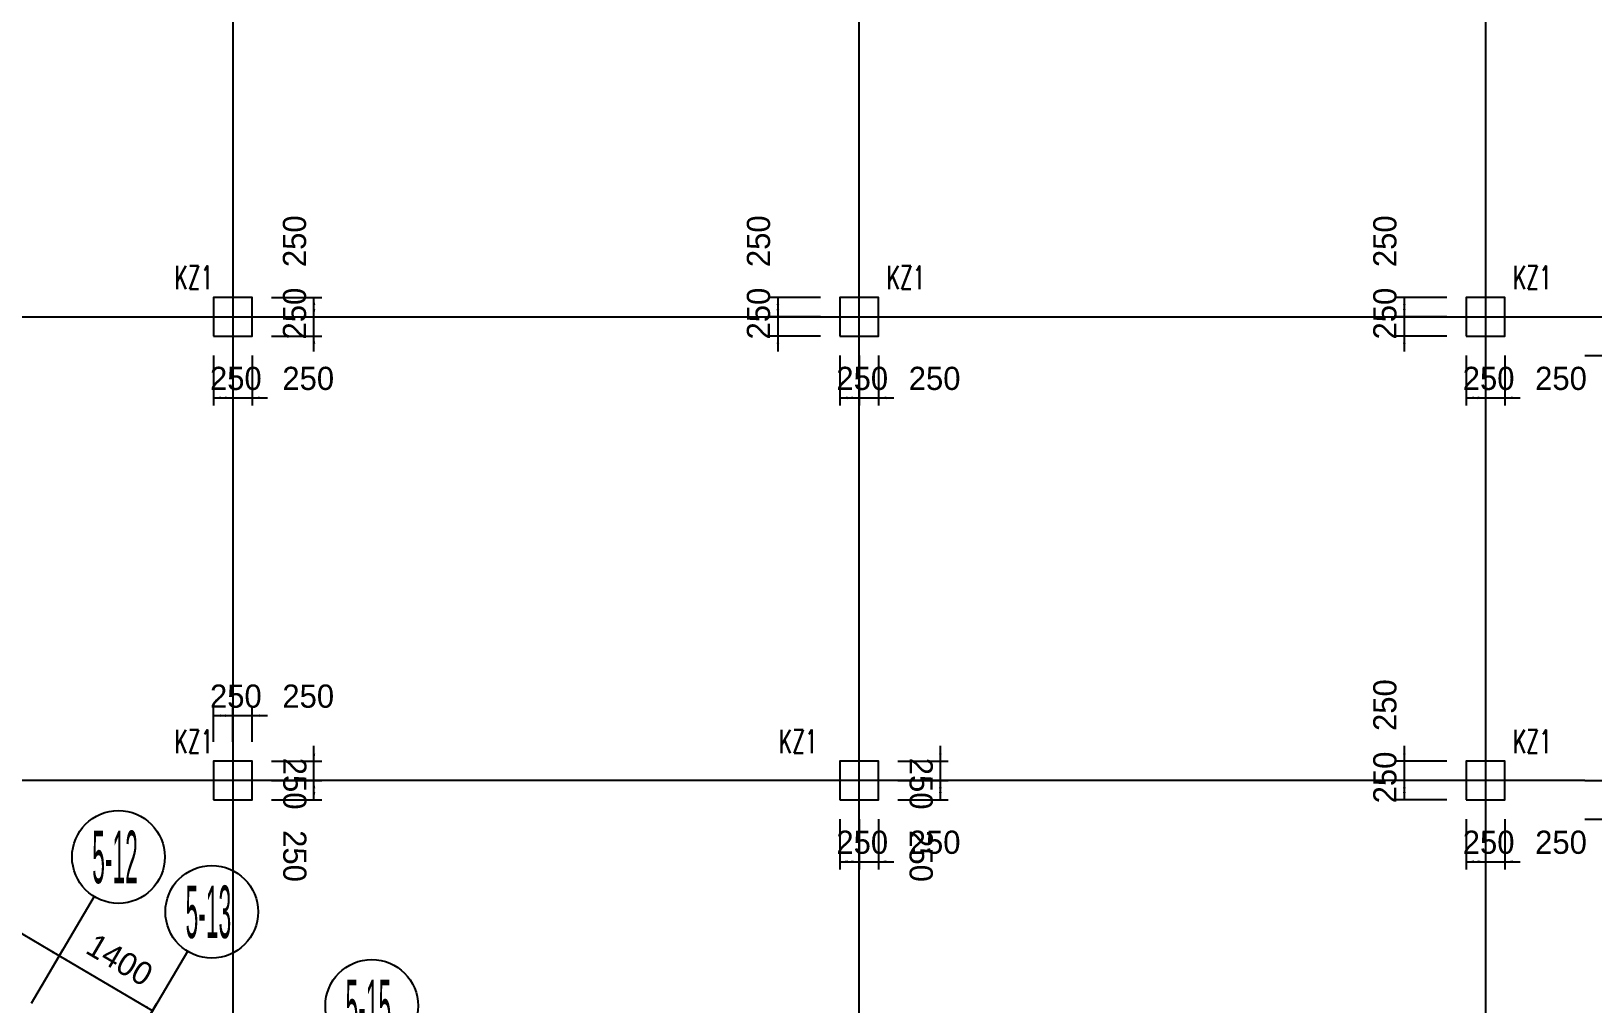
# Model space of a CAD drawing. Extents: x 19107 to 699106, y -67310 to 245688.
# Drawn here: x 513952 to 534145, y 187701 to 200280 of the extents above; entities that cross this region are included whole.
import ezdxf

# ---------------------------------------------------------------- set-up
doc = ezdxf.new("R2010")
doc.units = 0
doc.header["$LTSCALE"] = 100
doc.header["$MEASUREMENT"] = 0
for name, color, linetype in [('DIM', 3, 'Continuous'), ('DOTE', 253, 'Continuous'), ('L-AXIS', 3, 'Continuous')]:
    doc.layers.add(name, color=color, linetype=linetype)
doc.layers.add('Select Column Frame Position', color=7, linetype='Continuous', lineweight=0)
doc.styles.get("Standard").update_dxf_attribs({"font": 'standard'})
doc.styles.add('汉字', font='汉字')
doc.dimstyles.get("Standard").update_dxf_attribs({"dimtxt": 300, "dimasz": 100, "dimexe": 100, "dimexo": 250, "dimgap": 100, "dimtad": 0, "dimtoh": 1, "dimdec": 0, "dimdsep": 46, "dimcen": 0.09, "dimclrt": 7, "dimadec": 0, "dimazin": 0, "dimtfac": 1, "dimtdec": 4, "dimtofl": 0, "dimtmove": 0, "dimatfit": 3, "dimfxl": 1, "dimtolj": 1, "dimtzin": 0, "dimarcsym": 0})

# ---------------------------------------------------------------- blocks, each defined once
blk = doc.blocks.new('*D2314')
at = {"layer": 'L-AXIS', "color": 0, "linetype": 'ByBlock', "lineweight": -2}
for p, q in [((511665, 189339), (511952, 189826)), ((514315, 188321), (511901, 189740)), ((514079, 187920), (514365, 188407))]:
    blk.add_line(p, q, dxfattribs=at)
for points in [[(511901, 189740), (511996, 189704), (511979, 189675)], [(514315, 188321), (514220, 188357), (514237, 188386)]]:
    blk.add_solid(points, dxfattribs=at)
at = {"layer": 'L-AXIS', "color": 7, "linetype": 'Continuous', "lineweight": -2, "insert": (512864, 188637), "char_height": 300, "width": 780, "attachment_point": 5, "rotation": 329.5454, "style": '汉字'}
blk.add_mtext('2800', dxfattribs=at)
blk = doc.blocks.new('*D2630')
at = {"layer": 'L-AXIS', "color": 0, "linetype": 'ByBlock', "lineweight": -2}
for p, q in [((514079, 187920), (514365, 188407)), ((515522, 187611), (514315, 188321)), ((515286, 187210), (515572, 187698))]:
    blk.add_line(p, q, dxfattribs=at)
for points in [[(514315, 188321), (514409, 188285), (514393, 188256)], [(515522, 187611), (515427, 187648), (515444, 187676)]]:
    blk.add_solid(points, dxfattribs=at)
at = {"layer": 'L-AXIS', "color": 7, "linetype": 'Continuous', "lineweight": -2, "insert": (515096, 188268), "char_height": 300, "width": 695, "attachment_point": 5, "rotation": 329.5454, "style": '汉字'}
blk.add_mtext('1400', dxfattribs=at)
blk = doc.blocks.new('_AXISO')
blk.add_circle((0, 0), 0.5)
blk = doc.blocks.new('*D994')
at = {"layer": 'L-AXIS', "color": 0, "linetype": 'ByBlock', "lineweight": -2}
for p, q in [((534293, 190088), (535337, 190088)), ((535237, 185088), (535237, 190088)), ((534293, 185088), (535337, 185088))]:
    blk.add_line(p, q, dxfattribs=at)
for points in [[(535237, 190088), (535254, 189988), (535220, 189988)], [(535237, 185088), (535220, 185188), (535254, 185188)]]:
    blk.add_solid(points, dxfattribs=at)
at = {"layer": 'L-AXIS', "color": 7, "linetype": 'Continuous', "lineweight": -2, "insert": (534887, 187588), "char_height": 300, "width": 780, "attachment_point": 5, "rotation": 90, "style": '汉字'}
blk.add_mtext('5000', dxfattribs=at)
blk = doc.blocks.new('*D5310')
at = {"layer": 'L-AXIS', "color": 0, "linetype": 'ByBlock', "lineweight": -2}
for p, q in [((534293, 196088), (535337, 196088)), ((535237, 190588), (535237, 196088)), ((534293, 190588), (535337, 190588))]:
    blk.add_line(p, q, dxfattribs=at)
for points in [[(535237, 196088), (535254, 195988), (535220, 195988)], [(535237, 190588), (535220, 190688), (535254, 190688)]]:
    blk.add_solid(points, dxfattribs=at)
at = {"layer": 'L-AXIS', "color": 7, "linetype": 'Continuous', "lineweight": -2, "insert": (534887, 193338), "char_height": 300, "width": 780, "attachment_point": 5, "rotation": 90, "style": '汉字'}
blk.add_mtext('5500', dxfattribs=at)
blk = doc.blocks.new('*D336')
at = {"layer": 'L-AXIS', "color": 0, "linetype": 'ByBlock', "lineweight": -2}
for p, q in [((534293, 196588), (535337, 196588)), ((535237, 196088), (535237, 196588)), ((534293, 196088), (535337, 196088))]:
    blk.add_line(p, q, dxfattribs=at)
for points in [[(535237, 196588), (535254, 196488), (535220, 196488)], [(535237, 196088), (535220, 196188), (535254, 196188)]]:
    blk.add_solid(points, dxfattribs=at)
at = {"layer": 'L-AXIS', "color": 7, "linetype": 'Continuous', "lineweight": -2, "insert": (534887, 196971), "char_height": 300, "width": 566.67, "attachment_point": 5, "rotation": 90, "style": '汉字'}
blk.add_mtext('500', dxfattribs=at)
blk = doc.blocks.new('*D654')
at = {"layer": 'L-AXIS', "color": 0, "linetype": 'ByBlock', "lineweight": -2}
for p, q in [((534293, 190588), (535337, 190588)), ((535237, 190088), (535237, 190588)), ((534293, 190088), (535337, 190088))]:
    blk.add_line(p, q, dxfattribs=at)
for points in [[(535237, 190588), (535254, 190488), (535220, 190488)], [(535237, 190088), (535220, 190188), (535254, 190188)]]:
    blk.add_solid(points, dxfattribs=at)
at = {"layer": 'L-AXIS', "color": 7, "linetype": 'Continuous', "lineweight": -2, "insert": (534887, 190971), "char_height": 300, "width": 566.67, "attachment_point": 5, "rotation": 90, "style": '汉字'}
blk.add_mtext('500', dxfattribs=at)
blk = doc.blocks.new('*D252')
at = {"layer": 'DIM', "color": 0, "linetype": 'ByBlock', "lineweight": -2}
for p, q in [((531708, 191038), (531708, 190388)), ((532258, 190838), (531608, 190838)), ((532258, 190588), (531608, 190588))]:
    blk.add_line(p, q, dxfattribs=at)
for points in [[(531708, 190838), (531691, 190938), (531725, 190938)], [(531708, 190588), (531725, 190488), (531691, 190488)]]:
    blk.add_solid(points, dxfattribs=at)
at = {"layer": 'DIM', "color": 7, "linetype": 'Continuous', "lineweight": -2, "insert": (531458, 191564), "char_height": 300, "width": 566.67, "attachment_point": 5, "rotation": 90, "style": '汉字'}
blk.add_mtext('250', dxfattribs=at)
blk = doc.blocks.new('*D3249')
at = {"layer": 'DIM', "color": 0, "linetype": 'ByBlock', "lineweight": -2}
for p, q in [((532258, 190588), (531608, 190588)), ((531708, 190588), (531708, 190338)), ((532258, 190338), (531608, 190338))]:
    blk.add_line(p, q, dxfattribs=at)
for points in [[(531708, 190588), (531725, 190488), (531691, 190488)], [(531708, 190338), (531691, 190438), (531725, 190438)]]:
    blk.add_solid(points, dxfattribs=at)
at = {"layer": 'DIM', "color": 7, "linetype": 'Continuous', "lineweight": -2, "insert": (531458, 190628), "char_height": 300, "width": 566.67, "attachment_point": 5, "rotation": 90, "style": '汉字'}
blk.add_mtext('250', dxfattribs=at)
blk = doc.blocks.new('*D3565')
at = {"layer": 'DIM', "color": 0, "linetype": 'ByBlock', "lineweight": -2}
for p, q in [((532508, 190088), (532508, 189438)), ((532758, 190088), (532758, 189438)), ((532508, 189538), (532758, 189538))]:
    blk.add_line(p, q, dxfattribs=at)
for points in [[(532508, 189538), (532608, 189555), (532608, 189521)], [(532758, 189538), (532658, 189521), (532658, 189555)]]:
    blk.add_solid(points, dxfattribs=at)
at = {"layer": 'DIM', "color": 7, "linetype": 'Continuous', "lineweight": -2, "insert": (532798, 189788), "char_height": 300, "width": 566.67, "attachment_point": 5, "style": '汉字'}
blk.add_mtext('250', dxfattribs=at)
blk = doc.blocks.new('*D3936')
at = {"layer": 'DIM', "color": 0, "linetype": 'ByBlock', "lineweight": -2}
for p, q in [((532758, 190088), (532758, 189438)), ((533008, 190088), (533008, 189438)), ((532558, 189538), (533208, 189538))]:
    blk.add_line(p, q, dxfattribs=at)
for points in [[(532758, 189538), (532658, 189521), (532658, 189555)], [(533008, 189538), (533108, 189555), (533108, 189521)]]:
    blk.add_solid(points, dxfattribs=at)
at = {"layer": 'DIM', "color": 7, "linetype": 'Continuous', "lineweight": -2, "insert": (533734, 189788), "char_height": 300, "width": 566.67, "attachment_point": 5, "style": '汉字'}
blk.add_mtext('250', dxfattribs=at)
blk = doc.blocks.new('*D4263')
at = {"layer": 'DIM', "color": 0, "linetype": 'ByBlock', "lineweight": -2}
for p, q in [((524408, 190088), (524408, 189438)), ((524658, 190088), (524658, 189438)), ((524408, 189538), (524658, 189538))]:
    blk.add_line(p, q, dxfattribs=at)
for points in [[(524408, 189538), (524508, 189555), (524508, 189521)], [(524658, 189538), (524558, 189521), (524558, 189555)]]:
    blk.add_solid(points, dxfattribs=at)
at = {"layer": 'DIM', "color": 7, "linetype": 'Continuous', "lineweight": -2, "insert": (524698, 189788), "char_height": 300, "width": 566.67, "attachment_point": 5, "style": '汉字'}
blk.add_mtext('250', dxfattribs=at)
blk = doc.blocks.new('*D1997')
at = {"layer": 'DIM', "color": 0, "linetype": 'ByBlock', "lineweight": -2}
for p, q in [((524658, 190088), (524658, 189438)), ((524908, 190088), (524908, 189438)), ((524458, 189538), (525108, 189538))]:
    blk.add_line(p, q, dxfattribs=at)
for points in [[(524658, 189538), (524558, 189521), (524558, 189555)], [(524908, 189538), (525008, 189555), (525008, 189521)]]:
    blk.add_solid(points, dxfattribs=at)
at = {"layer": 'DIM', "color": 7, "linetype": 'Continuous', "lineweight": -2, "insert": (525634, 189788), "char_height": 300, "width": 566.67, "attachment_point": 5, "style": '汉字'}
blk.add_mtext('250', dxfattribs=at)
blk = doc.blocks.new('*D2310')
at = {"layer": 'DIM', "color": 0, "linetype": 'ByBlock', "lineweight": -2}
for p, q in [((525158, 190588), (525808, 190588)), ((525708, 190338), (525708, 190588)), ((525158, 190338), (525808, 190338))]:
    blk.add_line(p, q, dxfattribs=at)
for points in [[(525708, 190588), (525725, 190488), (525691, 190488)], [(525708, 190338), (525691, 190438), (525725, 190438)]]:
    blk.add_solid(points, dxfattribs=at)
at = {"layer": 'DIM', "color": 7, "linetype": 'Continuous', "lineweight": -2, "insert": (525458, 189612), "char_height": 300, "width": 566.67, "attachment_point": 5, "rotation": 270, "style": '汉字'}
blk.add_mtext('250', dxfattribs=at)
blk = doc.blocks.new('*D2655')
at = {"layer": 'DIM', "color": 0, "linetype": 'ByBlock', "lineweight": -2}
for p, q in [((525708, 190388), (525708, 191038)), ((525158, 190838), (525808, 190838)), ((525158, 190588), (525808, 190588))]:
    blk.add_line(p, q, dxfattribs=at)
for points in [[(525708, 190838), (525691, 190938), (525725, 190938)], [(525708, 190588), (525725, 190488), (525691, 190488)]]:
    blk.add_solid(points, dxfattribs=at)
at = {"layer": 'DIM', "color": 7, "linetype": 'Continuous', "lineweight": -2, "insert": (525458, 190548), "char_height": 300, "width": 566.67, "attachment_point": 5, "rotation": 270, "style": '汉字'}
blk.add_mtext('250', dxfattribs=at)
blk = doc.blocks.new('*D2973')
at = {"layer": 'DIM', "color": 0, "linetype": 'ByBlock', "lineweight": -2}
for p, q in [((516308, 191088), (516308, 191528)), ((516558, 191088), (516558, 191528)), ((516308, 191428), (516558, 191428))]:
    blk.add_line(p, q, dxfattribs=at)
for points in [[(516308, 191428), (516408, 191444), (516408, 191411)], [(516558, 191428), (516458, 191411), (516458, 191444)]]:
    blk.add_solid(points, dxfattribs=at)
at = {"layer": 'DIM', "color": 7, "linetype": 'Continuous', "lineweight": -2, "insert": (516598, 191678), "char_height": 300, "width": 566.67, "attachment_point": 5, "style": '汉字'}
blk.add_mtext('250', dxfattribs=at)
blk = doc.blocks.new('*D711')
at = {"layer": 'DIM', "color": 0, "linetype": 'ByBlock', "lineweight": -2}
for p, q in [((516558, 191088), (516558, 191528)), ((516808, 191088), (516808, 191528)), ((516358, 191428), (517008, 191428))]:
    blk.add_line(p, q, dxfattribs=at)
for points in [[(516558, 191428), (516458, 191411), (516458, 191444)], [(516808, 191428), (516908, 191444), (516908, 191411)]]:
    blk.add_solid(points, dxfattribs=at)
at = {"layer": 'DIM', "color": 7, "linetype": 'Continuous', "lineweight": -2, "insert": (517534, 191678), "char_height": 300, "width": 566.67, "attachment_point": 5, "style": '汉字'}
blk.add_mtext('250', dxfattribs=at)
blk = doc.blocks.new('*D1034')
at = {"layer": 'DIM', "color": 0, "linetype": 'ByBlock', "lineweight": -2}
for p, q in [((517058, 190588), (517708, 190588)), ((517608, 190338), (517608, 190588)), ((517058, 190338), (517708, 190338))]:
    blk.add_line(p, q, dxfattribs=at)
for points in [[(517608, 190588), (517625, 190488), (517591, 190488)], [(517608, 190338), (517591, 190438), (517625, 190438)]]:
    blk.add_solid(points, dxfattribs=at)
at = {"layer": 'DIM', "color": 7, "linetype": 'Continuous', "lineweight": -2, "insert": (517358, 189612), "char_height": 300, "width": 566.67, "attachment_point": 5, "rotation": 270, "style": '汉字'}
blk.add_mtext('250', dxfattribs=at)
blk = doc.blocks.new('*D1390')
at = {"layer": 'DIM', "color": 0, "linetype": 'ByBlock', "lineweight": -2}
for p, q in [((517608, 190388), (517608, 191038)), ((517058, 190838), (517708, 190838)), ((517058, 190588), (517708, 190588))]:
    blk.add_line(p, q, dxfattribs=at)
for points in [[(517608, 190838), (517591, 190938), (517625, 190938)], [(517608, 190588), (517625, 190488), (517591, 190488)]]:
    blk.add_solid(points, dxfattribs=at)
at = {"layer": 'DIM', "color": 7, "linetype": 'Continuous', "lineweight": -2, "insert": (517358, 190548), "char_height": 300, "width": 566.67, "attachment_point": 5, "rotation": 270, "style": '汉字'}
blk.add_mtext('250', dxfattribs=at)
blk = doc.blocks.new('*D2011')
at = {"layer": 'DIM', "color": 0, "linetype": 'ByBlock', "lineweight": -2}
for p, q in [((516308, 196088), (516308, 195438)), ((516558, 196088), (516558, 195438)), ((516308, 195538), (516558, 195538))]:
    blk.add_line(p, q, dxfattribs=at)
for points in [[(516308, 195538), (516408, 195555), (516408, 195521)], [(516558, 195538), (516458, 195521), (516458, 195555)]]:
    blk.add_solid(points, dxfattribs=at)
at = {"layer": 'DIM', "color": 7, "linetype": 'Continuous', "lineweight": -2, "insert": (516598, 195788), "char_height": 300, "width": 566.67, "attachment_point": 5, "style": '汉字'}
blk.add_mtext('250', dxfattribs=at)
blk = doc.blocks.new('*D4987')
at = {"layer": 'DIM', "color": 0, "linetype": 'ByBlock', "lineweight": -2}
for p, q in [((516558, 196088), (516558, 195438)), ((516808, 196088), (516808, 195438)), ((516358, 195538), (517008, 195538))]:
    blk.add_line(p, q, dxfattribs=at)
for points in [[(516558, 195538), (516458, 195521), (516458, 195555)], [(516808, 195538), (516908, 195555), (516908, 195521)]]:
    blk.add_solid(points, dxfattribs=at)
at = {"layer": 'DIM', "color": 7, "linetype": 'Continuous', "lineweight": -2, "insert": (517534, 195788), "char_height": 300, "width": 566.67, "attachment_point": 5, "style": '汉字'}
blk.add_mtext('250', dxfattribs=at)
blk = doc.blocks.new('*D38')
at = {"layer": 'DIM', "color": 0, "linetype": 'ByBlock', "lineweight": -2}
for p, q in [((517608, 196138), (517608, 196788)), ((517058, 196588), (517708, 196588)), ((517058, 196338), (517708, 196338))]:
    blk.add_line(p, q, dxfattribs=at)
for points in [[(517608, 196588), (517591, 196688), (517625, 196688)], [(517608, 196338), (517625, 196238), (517591, 196238)]]:
    blk.add_solid(points, dxfattribs=at)
at = {"layer": 'DIM', "color": 7, "linetype": 'Continuous', "lineweight": -2, "insert": (517358, 196628), "char_height": 300, "width": 566.67, "attachment_point": 5, "rotation": 90, "style": '汉字'}
blk.add_mtext('250', dxfattribs=at)
blk = doc.blocks.new('*D363')
at = {"layer": 'DIM', "color": 0, "linetype": 'ByBlock', "lineweight": -2}
for p, q in [((517058, 196838), (517708, 196838)), ((517608, 196588), (517608, 196838)), ((517058, 196588), (517708, 196588))]:
    blk.add_line(p, q, dxfattribs=at)
for points in [[(517608, 196838), (517625, 196738), (517591, 196738)], [(517608, 196588), (517591, 196688), (517625, 196688)]]:
    blk.add_solid(points, dxfattribs=at)
at = {"layer": 'DIM', "color": 7, "linetype": 'Continuous', "lineweight": -2, "insert": (517358, 197564), "char_height": 300, "width": 566.67, "attachment_point": 5, "rotation": 90, "style": '汉字'}
blk.add_mtext('250', dxfattribs=at)
blk = doc.blocks.new('*D723')
at = {"layer": 'DIM', "color": 0, "linetype": 'ByBlock', "lineweight": -2}
for p, q in [((524158, 196838), (523508, 196838)), ((523608, 196838), (523608, 196588)), ((524158, 196588), (523508, 196588))]:
    blk.add_line(p, q, dxfattribs=at)
for points in [[(523608, 196838), (523625, 196738), (523591, 196738)], [(523608, 196588), (523591, 196688), (523625, 196688)]]:
    blk.add_solid(points, dxfattribs=at)
at = {"layer": 'DIM', "color": 7, "linetype": 'Continuous', "lineweight": -2, "insert": (523358, 197564), "char_height": 300, "width": 566.67, "attachment_point": 5, "rotation": 90, "style": '汉字'}
blk.add_mtext('250', dxfattribs=at)
blk = doc.blocks.new('*D3679')
at = {"layer": 'DIM', "color": 0, "linetype": 'ByBlock', "lineweight": -2}
for p, q in [((523608, 196788), (523608, 196138)), ((524158, 196588), (523508, 196588)), ((524158, 196338), (523508, 196338))]:
    blk.add_line(p, q, dxfattribs=at)
for points in [[(523608, 196588), (523591, 196688), (523625, 196688)], [(523608, 196338), (523625, 196238), (523591, 196238)]]:
    blk.add_solid(points, dxfattribs=at)
at = {"layer": 'DIM', "color": 7, "linetype": 'Continuous', "lineweight": -2, "insert": (523358, 196628), "char_height": 300, "width": 566.67, "attachment_point": 5, "rotation": 90, "style": '汉字'}
blk.add_mtext('250', dxfattribs=at)
blk = doc.blocks.new('*D4050')
at = {"layer": 'DIM', "color": 0, "linetype": 'ByBlock', "lineweight": -2}
for p, q in [((524408, 196088), (524408, 195438)), ((524658, 196088), (524658, 195438)), ((524408, 195538), (524658, 195538))]:
    blk.add_line(p, q, dxfattribs=at)
for points in [[(524408, 195538), (524508, 195555), (524508, 195521)], [(524658, 195538), (524558, 195521), (524558, 195555)]]:
    blk.add_solid(points, dxfattribs=at)
at = {"layer": 'DIM', "color": 7, "linetype": 'Continuous', "lineweight": -2, "insert": (524698, 195788), "char_height": 300, "width": 566.67, "attachment_point": 5, "style": '汉字'}
blk.add_mtext('250', dxfattribs=at)
blk = doc.blocks.new('*D4375')
at = {"layer": 'DIM', "color": 0, "linetype": 'ByBlock', "lineweight": -2}
for p, q in [((524658, 196088), (524658, 195438)), ((524908, 196088), (524908, 195438)), ((524458, 195538), (525108, 195538))]:
    blk.add_line(p, q, dxfattribs=at)
for points in [[(524658, 195538), (524558, 195521), (524558, 195555)], [(524908, 195538), (525008, 195555), (525008, 195521)]]:
    blk.add_solid(points, dxfattribs=at)
at = {"layer": 'DIM', "color": 7, "linetype": 'Continuous', "lineweight": -2, "insert": (525634, 195788), "char_height": 300, "width": 566.67, "attachment_point": 5, "style": '汉字'}
blk.add_mtext('250', dxfattribs=at)
blk = doc.blocks.new('*D4749')
at = {"layer": 'DIM', "color": 0, "linetype": 'ByBlock', "lineweight": -2}
for p, q in [((532258, 196838), (531608, 196838)), ((531708, 196838), (531708, 196588)), ((532258, 196588), (531608, 196588))]:
    blk.add_line(p, q, dxfattribs=at)
for points in [[(531708, 196838), (531725, 196738), (531691, 196738)], [(531708, 196588), (531691, 196688), (531725, 196688)]]:
    blk.add_solid(points, dxfattribs=at)
at = {"layer": 'DIM', "color": 7, "linetype": 'Continuous', "lineweight": -2, "insert": (531458, 197564), "char_height": 300, "width": 566.67, "attachment_point": 5, "rotation": 90, "style": '汉字'}
blk.add_mtext('250', dxfattribs=at)
blk = doc.blocks.new('*D2413')
at = {"layer": 'DIM', "color": 0, "linetype": 'ByBlock', "lineweight": -2}
for p, q in [((531708, 196788), (531708, 196138)), ((532258, 196588), (531608, 196588)), ((532258, 196338), (531608, 196338))]:
    blk.add_line(p, q, dxfattribs=at)
for points in [[(531708, 196588), (531691, 196688), (531725, 196688)], [(531708, 196338), (531725, 196238), (531691, 196238)]]:
    blk.add_solid(points, dxfattribs=at)
at = {"layer": 'DIM', "color": 7, "linetype": 'Continuous', "lineweight": -2, "insert": (531458, 196628), "char_height": 300, "width": 566.67, "attachment_point": 5, "rotation": 90, "style": '汉字'}
blk.add_mtext('250', dxfattribs=at)
blk = doc.blocks.new('*D2767')
at = {"layer": 'DIM', "color": 0, "linetype": 'ByBlock', "lineweight": -2}
for p, q in [((532508, 196088), (532508, 195438)), ((532758, 196088), (532758, 195438)), ((532508, 195538), (532758, 195538))]:
    blk.add_line(p, q, dxfattribs=at)
for points in [[(532508, 195538), (532608, 195555), (532608, 195521)], [(532758, 195538), (532658, 195521), (532658, 195555)]]:
    blk.add_solid(points, dxfattribs=at)
at = {"layer": 'DIM', "color": 7, "linetype": 'Continuous', "lineweight": -2, "insert": (532798, 195788), "char_height": 300, "width": 566.67, "attachment_point": 5, "style": '汉字'}
blk.add_mtext('250', dxfattribs=at)
blk = doc.blocks.new('*D3079')
at = {"layer": 'DIM', "color": 0, "linetype": 'ByBlock', "lineweight": -2}
for p, q in [((532758, 196088), (532758, 195438)), ((533008, 196088), (533008, 195438)), ((532558, 195538), (533208, 195538))]:
    blk.add_line(p, q, dxfattribs=at)
for points in [[(532758, 195538), (532658, 195521), (532658, 195555)], [(533008, 195538), (533108, 195555), (533108, 195521)]]:
    blk.add_solid(points, dxfattribs=at)
at = {"layer": 'DIM', "color": 7, "linetype": 'Continuous', "lineweight": -2, "insert": (533734, 195788), "char_height": 300, "width": 566.67, "attachment_point": 5, "style": '汉字'}
blk.add_mtext('250', dxfattribs=at)

msp = doc.modelspace()

# ---------------------------------------------------------------- linework, layer by layer
at = {"layer": 'DOTE'}
for p, q in [((532758, 238913.1), (532758.2, 95505.2)), ((516558.1, 213087.9), (516558.1, 185087.9)), ((524658.1, 179087.9), (524658.1, 213087.9)), ((489379.5, 196587.9), (534043.3, 196587.9)), ((534043.3, 196087.9), (664518.6, 196087.9)), ((534043.3, 190587.9), (489620.4, 190587.9)), ((534043.3, 190087.9), (664518.6, 190087.9))]:
    msp.add_line(p, q, dxfattribs=at)
at = {"layer": 'L-AXIS'}
for p, q in [((534043.3, 196587.9), (535645.3, 196587.9)), ((534043.3, 190587.9), (535645.3, 190587.9)), ((514766, 189088.5), (513952, 187704.1)), ((515972.9, 188378.9), (515158.9, 186994.5))]:
    msp.add_line(p, q, dxfattribs=at)
at = {"layer": 'Select Column Frame Position', "color": 7, "linetype": 'Continuous', "lineweight": -3}
for points in [[(516308.1, 196337.9), (516808.1, 196337.9), (516808.1, 196837.9), (516308.1, 196837.9), (516308.1, 196337.9)], [(524408.1, 196337.9), (524908.1, 196337.9), (524908.1, 196837.9), (524408.1, 196837.9), (524408.1, 196337.9)], [(532508.1, 196337.9), (533008.1, 196337.9), (533008.1, 196837.9), (532508.1, 196837.9), (532508.1, 196337.9)], [(516308.1, 190337.9), (516808.1, 190337.9), (516808.1, 190837.9), (516308.1, 190837.9), (516308.1, 190337.9)], [(524408.1, 190337.9), (524908.1, 190337.9), (524908.1, 190837.9), (524408.1, 190837.9), (524408.1, 190337.9)], [(532508.1, 190337.9), (533008.1, 190337.9), (533008.1, 190837.9), (532508.1, 190837.9), (532508.1, 190337.9)]]:
    msp.add_lwpolyline(points, dxfattribs=at)

# ---------------------------------------------------------------- block references
at = {"layer": 'L-AXIS'}
ref = msp.add_blockref('_AXISO', (515080.1, 189599.8), dxfattribs=dict(at, xscale=1199.999999999997, yscale=1200, rotation=359.999645787379))
ref.add_attrib('A', '5-12', (514740.7, 189260.4), dxfattribs={"height": 678.82, "style": '汉字', "width": 0.325})
ref = msp.add_blockref('_AXISO', (516287, 188890.2), dxfattribs=dict(at, xscale=1199.999999999997, yscale=1200, rotation=359.999645787379))
ref.add_attrib('A', '5-13', (515947.6, 188550.8), dxfattribs={"height": 678.82, "style": '汉字', "width": 0.325})
ref = msp.add_blockref('_AXISO', (518355.9, 187673.8), dxfattribs=dict(at, xscale=1199.999999999997, yscale=1200, rotation=359.999645787379))
ref.add_attrib('A', '5-15', (518016.4, 187334.4), dxfattribs={"height": 678.82, "style": '汉字', "width": 0.325})

# ---------------------------------------------------------------- texts
at = {"color": 200, "linetype": 'Continuous', "lineweight": -3, "width": 0.7}
for p in [(515805.2, 196944), (525014.1, 196944), (533114.1, 196944), (515805.2, 190944), (523620.6, 190944), (533114.1, 190944)]:
    msp.add_text('KZ1', height=300, dxfattribs=at).set_placement(p)

# ---------------------------------------------------------------- dimensions: what is measured, and where the dimension line sits
at = {"layer": 'DIM', "color": 200}
for p1, p2, distance, picture, middle in [((516808.1, 196587.9), (516808.1, 196837.9), -800, '*D363', (517358.1, 197056)), ((524408.1, 196837.9), (524408.1, 196587.9), -800, '*D723', (523358.1, 197056)), ((532508.1, 196837.9), (532508.1, 196587.9), -800, '*D4749', (531458.1, 197056)), ((516808.1, 196337.9), (516808.1, 196587.9), -800, '*D38', (517358.1, 196119.9)), ((524408.1, 196587.9), (524408.1, 196337.9), -800, '*D3679', (523358.1, 196119.9)), ((532508.1, 196587.9), (532508.1, 196337.9), -800, '*D2413', (531458.1, 196119.9)), ((516308.1, 196337.9), (516558.1, 196337.9), -800, '*D2011', (516090, 195787.9)), ((516558.1, 196337.9), (516808.1, 196337.9), -800, '*D4987', (517026.1, 195787.9)), ((524408.1, 196337.9), (524658.1, 196337.9), -800, '*D4050', (524190, 195787.9)), ((524658.1, 196337.9), (524908.1, 196337.9), -800, '*D4375', (525126.1, 195787.9)), ((532508.1, 196337.9), (532758.1, 196337.9), -800, '*D2767', (532290, 195787.9)), ((532758.1, 196337.9), (533008.1, 196337.9), -800, '*D3079', (533226.1, 195787.9)), ((516308.1, 190837.9), (516558.1, 190837.9), 589.6, '*D2973', (516090, 191677.5)), ((516558.1, 190837.9), (516808.1, 190837.9), 589.6, '*D711', (517026.1, 191677.5)), ((532508.1, 190837.9), (532508.1, 190587.9), -800, '*D252', (531458.1, 191056)), ((516808.1, 190587.9), (516808.1, 190837.9), -800, '*D1390', (517358.1, 191056)), ((524908.1, 190587.9), (524908.1, 190837.9), -800, '*D2655', (525458.1, 191056)), ((532508.1, 190587.9), (532508.1, 190337.9), -800, '*D3249', (531458.1, 190119.9)), ((516808.1, 190337.9), (516808.1, 190587.9), -800, '*D1034', (517358.1, 190119.9)), ((524908.1, 190337.9), (524908.1, 190587.9), -800, '*D2310', (525458.1, 190119.9)), ((524408.1, 190337.9), (524658.1, 190337.9), -800, '*D4263', (524190, 189787.9)), ((524658.1, 190337.9), (524908.1, 190337.9), -800, '*D1997', (525126.1, 189787.9)), ((532508.1, 190337.9), (532758.1, 190337.9), -800, '*D3565', (532290, 189787.9)), ((532758.1, 190337.9), (533008.1, 190337.9), -800, '*D3936', (533226.1, 189787.9))]:
    dim = msp.add_aligned_dim(p1=p1, p2=p2, distance=distance, dimstyle='Standard', dxfattribs=at)
    dim.commit()
    dim.dimension.update_dxf_attribs({"geometry": picture, "text_midpoint": middle})
at = {"layer": 'L-AXIS'}
for base, p1, p2, angle, picture, middle in [((535237, 196587.9), (534043.3, 196087.9), (534043.3, 196587.9), 90, '*D336', (534887, 196337.9)), ((535237, 196087.9), (534043.3, 190587.9), (534043.3, 196087.9), 90, '*D5310', (534887, 193337.9)), ((535237, 190587.9), (534043.3, 190087.9), (534043.3, 190587.9), 90, '*D654', (534887, 190337.9)), ((535237, 190087.9), (534043.3, 185087.9), (534043.3, 190087.9), 90, '*D994', (534887, 187587.9)), ((511901.1, 189740.2), (513952, 187704.1), (511538.3, 189123.2), 149.54537, '*D2314', (512863.9, 188636.8)), ((514314.8, 188321), (515158.9, 186994.5), (513952, 187704.1), 149.54537, '*D2630', (515095.6, 188268))]:
    dim = msp.add_linear_dim(base=base, p1=p1, p2=p2, angle=angle, dimstyle='Standard', dxfattribs=at)
    dim.commit()
    dim.dimension.update_dxf_attribs({"geometry": picture, "text_midpoint": middle})

doc.saveas('drawing.dxf')
